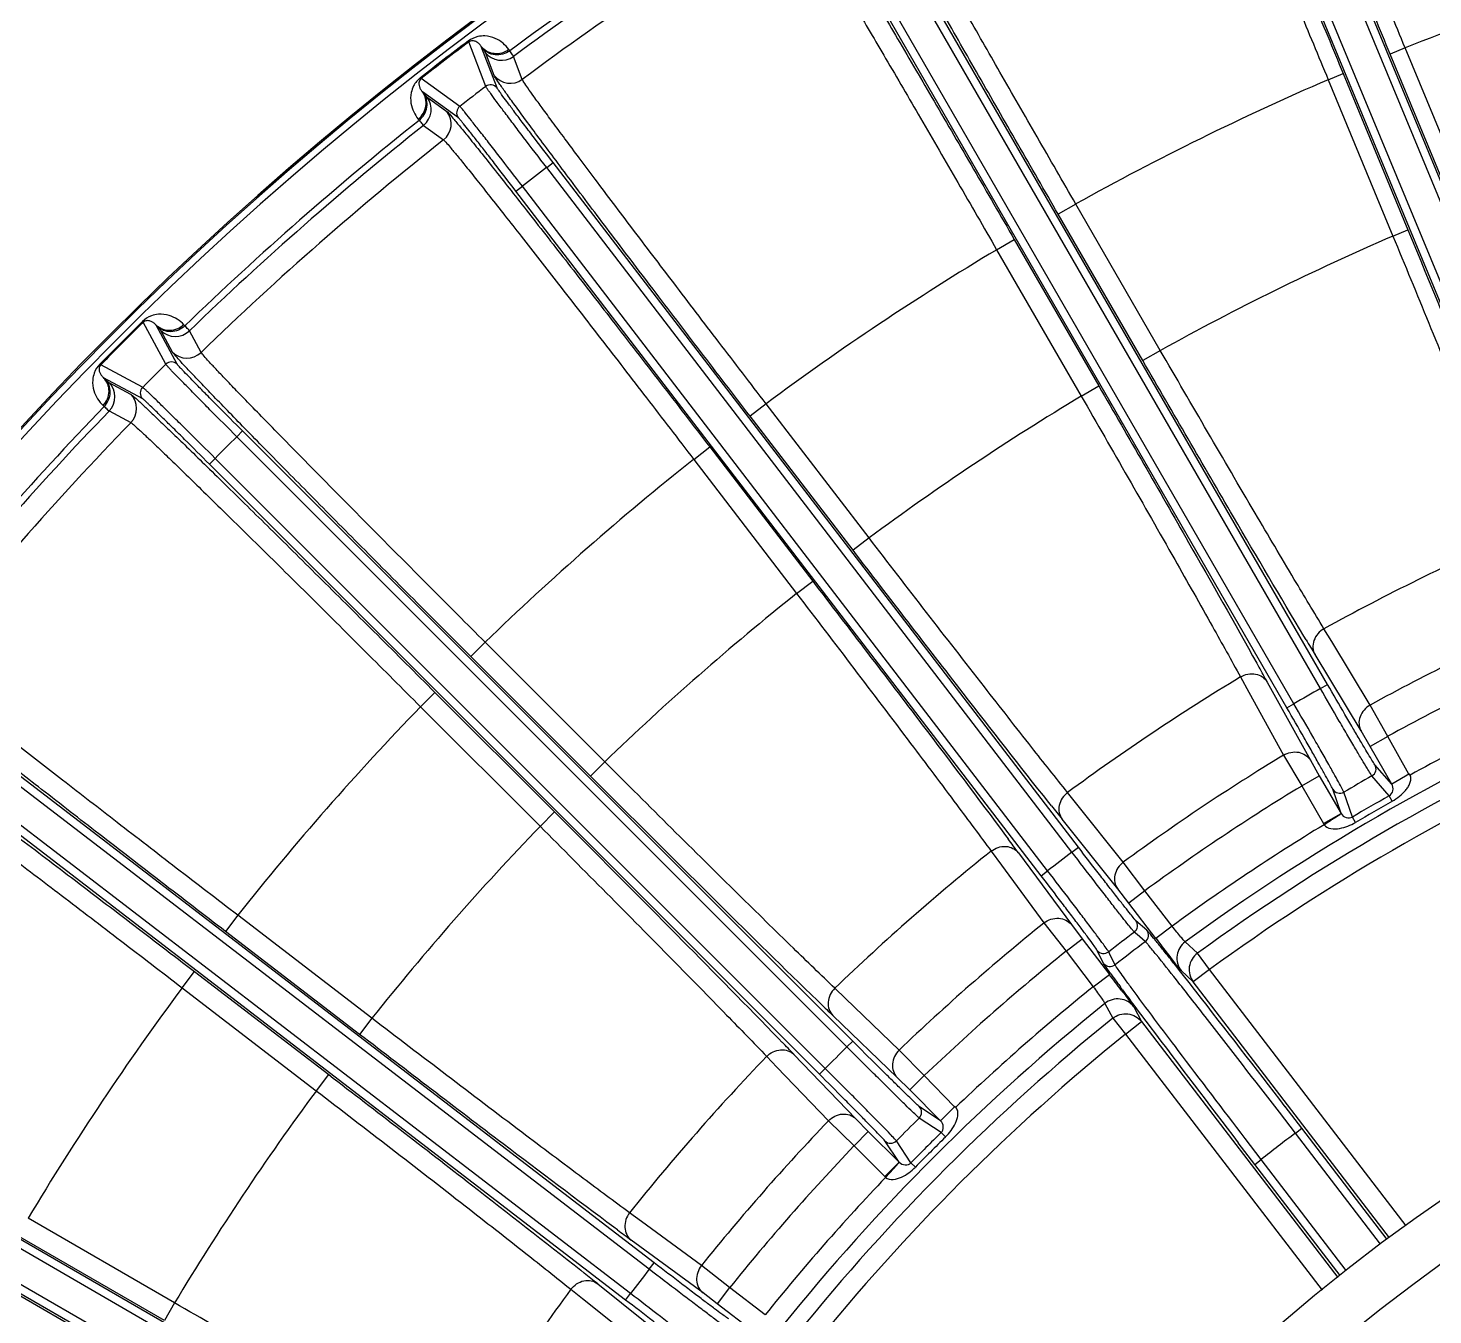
# Model space of a CAD drawing. Header units: millimetres. Extents: x -6 to 705, y -10 to 538.
# Drawn here: x 480.83 to 494.66, y 333.34 to 346.01 of the extents above; entities that cross this region are included whole.
import ezdxf

# ---------------------------------------------------------------- set-up
doc = ezdxf.new("R2010")
doc.units = ezdxf.units.MM

msp = doc.modelspace()

# ---------------------------------------------------------------- linework, layer by layer
at = {"color": 0, "linetype": 'Continuous', "lineweight": -3}
for p, q in [((496.044, 341.147), (492.941, 348.637)), ((496.05, 341.34), (493.015, 348.668)), ((495.841, 340.639), (492.589, 348.491)), ((495.915, 340.669), (492.663, 348.522)), ((493.626, 339.546), (489.376, 346.907)), ((493.557, 339.506), (489.307, 346.867)), ((493.226, 339.315), (488.976, 346.676)), ((493.295, 339.355), (489.046, 346.716)), ((485.161, 345.883), (485.168, 345.874)), ((485.334, 345.436), (485.168, 345.874)), ((485.446, 345.421), (485.291, 345.829)), ((485.3, 345.817), (485.291, 345.829)), ((485.571, 345.787), (485.562, 345.799)), ((494.391, 345.816), (494.243, 345.755)), ((495.028, 344.277), (494.391, 345.816)), ((485.416, 345.545), (485.331, 345.771)), ((485.694, 345.506), (485.608, 345.732)), ((494.88, 344.216), (494.243, 345.755)), ((484.692, 345.523), (484.699, 345.514)), ((485.079, 345.24), (484.699, 345.514)), ((493.632, 345.502), (493.78, 345.563)), ((493.78, 345.563), (494.418, 344.024)), ((484.711, 345.384), (484.72, 345.372)), ((485.065, 345.128), (484.711, 345.384)), ((493.633, 345.502), (494.27, 343.963)), ((484.756, 345.33), (484.952, 345.189)), ((484.67, 345.114), (484.679, 345.103)), ((484.722, 345.052), (484.918, 344.911)), ((485.935, 344.637), (485.998, 344.686)), ((491.172, 337.943), (485.998, 344.686)), ((491.109, 337.894), (485.935, 344.637)), ((485.632, 344.405), (485.695, 344.453)), ((490.869, 337.71), (485.695, 344.454)), ((490.806, 337.662), (485.632, 344.405)), ((491.147, 344.278), (490.973, 344.178)), ((491.979, 342.836), (491.147, 344.278)), ((491.806, 342.736), (490.973, 344.178)), ((494.27, 343.963), (494.418, 344.024)), ((490.367, 343.828), (490.541, 343.928)), ((490.541, 343.928), (491.373, 342.486)), ((490.367, 343.828), (491.2, 342.386)), ((481.953, 343.121), (481.961, 343.113)), ((482.182, 342.7), (481.961, 343.113)), ((482.295, 342.7), (482.089, 343.084)), ((482.099, 343.073), (482.089, 343.084)), ((482.25, 342.819), (482.135, 343.032)), ((482.371, 343.079), (482.361, 343.089)), ((482.53, 342.817), (482.416, 343.03)), ((491.98, 342.836), (491.806, 342.736)), ((481.535, 342.702), (481.542, 342.695)), ((481.955, 342.473), (481.542, 342.695)), ((481.571, 342.567), (481.582, 342.557)), ((481.956, 342.36), (481.571, 342.567)), ((481.623, 342.52), (481.836, 342.405)), ((491.2, 342.386), (491.373, 342.486)), ((481.566, 342.294), (481.577, 342.284)), ((481.625, 342.24), (481.838, 342.125)), ((488.096, 342.311), (487.938, 342.189)), ((489.11, 340.99), (488.096, 342.311)), ((488.952, 340.868), (487.938, 342.189)), ((482.882, 341.986), (482.939, 342.043)), ((488.892, 335.976), (482.882, 341.986)), ((488.949, 336.033), (482.939, 342.043)), ((487.383, 341.763), (487.541, 341.885)), ((487.541, 341.885), (488.555, 340.563)), ((482.612, 341.716), (482.669, 341.773)), ((488.622, 335.707), (482.612, 341.716)), ((488.679, 335.763), (482.669, 341.773)), ((487.383, 341.763), (488.396, 340.442)), ((489.111, 340.989), (488.952, 340.868)), ((488.397, 340.442), (488.555, 340.563)), ((493.415, 339.985), (493.394, 340.021)), ((493.667, 339.969), (493.591, 340.094)), ((485.329, 339.962), (485.188, 339.821)), ((486.507, 338.785), (485.329, 339.962)), ((493.957, 339.088), (493.503, 339.84)), ((494.045, 339.343), (493.667, 339.969)), ((486.366, 338.643), (485.188, 339.821)), ((492.93, 339.755), (492.951, 339.717)), ((492.769, 339.62), (492.852, 339.469)), ((493.033, 339.569), (493.457, 338.8)), ((484.693, 339.326), (484.834, 339.468)), ((484.834, 339.468), (486.012, 338.29)), ((492.852, 339.469), (493.192, 338.85)), ((493.557, 339.506), (493.626, 339.546)), ((484.693, 339.326), (485.87, 338.149)), ((493.226, 339.315), (493.295, 339.355)), ((494.219, 339.035), (494.045, 339.343)), ((486.993, 333.849), (480.251, 339.023)), ((494.046, 338.935), (493.957, 339.088)), ((494.219, 339.035), (494.046, 338.935)), ((494.427, 338.662), (494.219, 339.035)), ((486.945, 333.786), (480.202, 338.96)), ((494.26, 338.565), (494.046, 338.935)), ((486.507, 338.785), (486.366, 338.643)), ((493.192, 338.85), (493.372, 338.546)), ((493.457, 338.8), (493.545, 338.646)), ((494.26, 338.565), (494.093, 338.755)), ((486.712, 333.483), (479.97, 338.657)), ((486.761, 333.547), (480.018, 338.721)), ((493.372, 338.546), (493.545, 338.646)), ((493.545, 338.646), (493.759, 338.275)), ((494.234, 338.45), (494.063, 338.645)), ((494.433, 338.665), (494.26, 338.565)), ((491.157, 338.368), (491.066, 338.482)), ((493.372, 338.546), (493.586, 338.175)), ((493.759, 338.275), (493.678, 338.515)), ((493.871, 338.24), (493.787, 338.486)), ((490.906, 338.351), (490.88, 338.384)), ((491.614, 337.796), (491.157, 338.368)), ((494.264, 338.397), (494.234, 338.45)), ((485.871, 338.148), (486.012, 338.29)), ((491.56, 337.532), (491.012, 338.218)), ((493.586, 338.175), (493.759, 338.275)), ((493.902, 338.188), (493.871, 338.24)), ((490.455, 338.059), (490.481, 338.025)), ((490.313, 337.904), (490.415, 337.765)), ((491.109, 337.894), (491.172, 337.943)), ((490.415, 337.765), (490.833, 337.197)), ((490.582, 337.888), (491.103, 337.181)), ((491.827, 337.514), (491.614, 337.796)), ((490.806, 337.662), (490.869, 337.71)), ((491.668, 337.392), (491.56, 337.532)), ((491.827, 337.514), (491.668, 337.392)), ((492.095, 337.165), (491.827, 337.514)), ((491.936, 337.043), (491.668, 337.392)), ((482.892, 337.273), (482.77, 337.114)), ((484.213, 336.259), (482.892, 337.273)), ((491.846, 337.125), (491.739, 337.219)), ((484.092, 336.1), (482.77, 337.114)), ((490.833, 337.197), (491.051, 336.918)), ((491.103, 337.181), (491.209, 337.04)), ((491.75, 337.083), (491.723, 337.107)), ((491.831, 337.013), (491.75, 337.083)), ((491.866, 337.104), (491.846, 337.125)), ((492.095, 337.165), (491.936, 337.043)), ((491.051, 336.918), (491.209, 337.04)), ((491.209, 337.04), (491.477, 336.691)), ((492.345, 336.899), (492.224, 337.011)), ((491.051, 336.918), (491.319, 336.569)), ((491.421, 336.799), (491.358, 336.927)), ((491.436, 336.775), (491.421, 336.799)), ((491.486, 336.881), (491.471, 336.913)), ((491.534, 336.785), (491.486, 336.881)), ((492.463, 336.738), (492.345, 336.899)), ((482.344, 336.559), (482.466, 336.718)), ((482.466, 336.718), (483.788, 335.703)), ((491.319, 336.569), (491.477, 336.691)), ((491.491, 336.697), (491.436, 336.775)), ((492.304, 336.616), (492.183, 336.728)), ((492.463, 336.738), (492.304, 336.616)), ((494.4, 334.213), (492.463, 336.738)), ((482.344, 336.559), (483.665, 335.545)), ((488.878, 336.452), (488.773, 336.554)), ((491.608, 336.537), (491.585, 336.568)), ((494.237, 334.097), (492.304, 336.616)), ((488.631, 336.403), (488.601, 336.432)), ((489.406, 335.945), (488.878, 336.452)), ((491.433, 336.405), (491.51, 336.259)), ((484.214, 336.259), (484.092, 336.1)), ((489.387, 335.676), (488.754, 336.285)), ((491.51, 336.259), (491.636, 336.103)), ((491.717, 336.371), (491.795, 336.225)), ((491.636, 336.103), (491.795, 336.225)), ((491.636, 336.103), (493.573, 333.579)), ((491.795, 336.225), (493.728, 333.706)), ((488.222, 336.055), (488.252, 336.024)), ((488.892, 335.976), (488.949, 336.033)), ((488.102, 335.882), (488.203, 335.777)), ((488.37, 335.902), (488.979, 335.268)), ((489.654, 335.693), (489.406, 335.945)), ((483.666, 335.545), (483.788, 335.703)), ((488.203, 335.777), (488.71, 335.249)), ((488.622, 335.707), (488.679, 335.763)), ((489.654, 335.693), (489.513, 335.552)), ((489.952, 335.386), (489.654, 335.693)), ((485.3, 331.36), (477.939, 335.61)), ((485.34, 331.429), (477.979, 335.679)), ((489.513, 335.552), (489.387, 335.676)), ((489.815, 335.249), (489.513, 335.552)), ((485.109, 331.029), (477.749, 335.279)), ((485.149, 331.099), (477.788, 335.348)), ((489.82, 335.132), (489.604, 335.276)), ((489.815, 335.249), (489.605, 335.39)), ((489.957, 335.391), (489.815, 335.249)), ((493.31, 335.126), (493.152, 335.332)), ((493.374, 335.175), (493.21, 335.388)), ((488.71, 335.249), (488.962, 335.001)), ((488.962, 335.001), (489.103, 335.143)), ((488.979, 335.268), (489.103, 335.143)), ((489.103, 335.143), (489.406, 334.84)), ((493.31, 335.126), (493.374, 335.175)), ((494.214, 334.08), (493.374, 335.175)), ((488.962, 335.001), (489.264, 334.699)), ((489.406, 334.84), (489.265, 335.05)), ((489.523, 334.835), (489.379, 335.051)), ((489.862, 335.089), (489.82, 335.132)), ((492.909, 334.819), (492.747, 335.031)), ((492.973, 334.867), (492.816, 335.073)), ((494.149, 334.033), (493.31, 335.126)), ((492.909, 334.819), (492.973, 334.868)), ((493.811, 333.775), (492.973, 334.867)), ((489.264, 334.699), (489.406, 334.84)), ((489.566, 334.793), (489.523, 334.835)), ((493.75, 333.724), (492.909, 334.819)), ((486.869, 334.256), (486.751, 334.343)), ((482.269, 333.455), (480.827, 334.288)), ((486.631, 334.175), (486.597, 334.2)), ((487.459, 333.822), (486.869, 334.256)), ((482.169, 333.282), (480.727, 334.115)), ((487.475, 333.553), (486.767, 334.074)), ((486.271, 333.776), (486.304, 333.749)), ((486.945, 333.786), (486.993, 333.849)), ((487.737, 333.605), (487.459, 333.822)), ((480.477, 333.682), (481.92, 332.849)), ((486.437, 333.644), (487.123, 333.095)), ((486.173, 333.589), (486.288, 333.498)), ((486.288, 333.498), (486.859, 333.041)), ((486.712, 333.483), (486.761, 333.547)), ((487.615, 333.446), (487.475, 333.553)), ((487.737, 333.605), (487.615, 333.446)), ((488.086, 333.337), (487.737, 333.605)), ((482.269, 333.455), (482.169, 333.282)), ((487.965, 333.178), (487.615, 333.446))]:
    msp.add_line(p, q, dxfattribs=at)
for radius in [17.5, 16.986]:
    msp.add_circle((504.629, 320.026), radius, dxfattribs=at)
for centre, radius, start, end in [((504.629, 320.026), 32.5, 118.6989, 164.0661), ((504.629, 320.026), 32.486, 118.7616, 164.0956), ((504.629, 320.026), 32.419, 118.8018, 164.0554), ((504.629, 320.026), 32.044, 121.0048, 126.4952), ((504.629, 320.026), 31.978, 121.0011, 126.4989), ((504.629, 320.026), 31.745, 120.8831, 126.6169), ((504.629, 320.026), 27.748, 105.8473, 111.6527), ((504.629, 320.026), 32.366, 126.9762, 128.0238), ((504.629, 320.026), 32.355, 126.9762, 128.0238), ((485.489, 345.893), 0.2, 217.5255, 306.5084), ((485.575, 345.667), 0.2, 217.5232, 306.626), ((504.629, 320.026), 31.905, 127.2117, 127.7883), ((485.382, 345.372), 0.08, 37.5233, 127.2203), ((504.629, 320.026), 27.748, 113.3473, 119.0709), ((484.597, 345.209), 0.2, 308.4919, 37.4769), ((485.128, 345.177), 0.08, 127.7797, 217.4767), ((504.629, 320.026), 32.044, 128.5048, 133.9952), ((484.794, 345.067), 0.2, 308.3743, 37.4867), ((504.629, 320.026), 31.978, 128.5011, 133.9989), ((504.629, 320.026), 31.745, 128.3831, 134.1169), ((504.629, 320.026), 30.906, 127.2204, 127.7796), ((504.629, 320.026), 26.082, 113.4014, 119.0116), ((504.629, 320.026), 27.748, 120.9291, 126.5709), ((504.629, 320.026), 32.366, 134.4762, 135.5238), ((504.629, 320.026), 32.355, 134.4762, 135.5238), ((482.277, 343.174), 0.2, 225.0255, 314.0084), ((482.391, 342.96), 0.2, 225.0232, 314.126), ((504.629, 320.026), 31.905, 134.7117, 135.2883), ((482.239, 342.643), 0.08, 45.0233, 134.7203), ((481.482, 342.379), 0.2, 315.9919, 44.9769), ((482.012, 342.417), 0.08, 135.2797, 224.9767), ((481.695, 342.264), 0.2, 315.8743, 44.9867), ((504.629, 320.026), 26.082, 120.9884, 126.5116), ((504.629, 320.026), 32.044, 136.0048, 141.4952), ((504.629, 320.026), 31.978, 136.0011, 141.4989), ((504.629, 320.026), 31.745, 135.8831, 141.6169), ((504.629, 320.026), 30.906, 134.7204, 135.2796), ((504.629, 320.026), 27.748, 128.4291, 134.0709), ((504.629, 320.026), 22.904, 113.5856, 118.8124), ((504.629, 320.026), 26.082, 128.4884, 134.0116), ((504.629, 320.026), 22.026, 113.6743, 118.7194), ((533.055, 363.72), 46.202, 210.9105, 211.1215), ((504.629, 320.026), 21.673, 113.6893, 118.706), ((449.415, 315.504), 49.817, 28.8862, 29.0817), ((504.629, 320.026), 22.904, 121.1876, 126.3124), ((504.629, 320.026), 22.407, 119.6143, 120.3857), ((504.629, 320.026), 21.233, 113.714, 118.6799), ((504.629, 320.026), 27.748, 135.9291, 141.5709), ((504.629, 320.026), 21.033, 113.8025, 126.143), ((504.629, 320.026), 20.871, 113.9445, 126.0556), ((504.629, 320.026), 20.671, 114.1199, 126.0556), ((504.629, 320.026), 22.026, 121.2806, 126.2194), ((494.024, 338.715), 0.08, 299.5559, 29.9042), ((504.629, 320.026), 21.408, 119.5735, 120.4265), ((504.629, 320.026), 21.673, 121.294, 126.206), ((493.747, 338.555), 0.08, 210.0738, 300.4435), ((527.109, 367.056), 46.202, 218.4105, 218.6215), ((504.629, 320.026), 21.154, 119.4313, 120.5687), ((504.629, 320.026), 21.093, 119.4313, 120.5687), ((504.629, 320.026), 26.082, 135.9884, 141.5116), ((504.629, 320.026), 21.233, 121.3201, 126.1792), ((493.829, 338.316), 0.281, 209.9997, 212.5182), ((504.629, 320.026), 22.904, 128.6876, 133.8124), ((450.477, 308.335), 49.817, 36.3862, 36.5817), ((504.629, 320.026), 22.407, 127.1143, 127.8857), ((491.675, 337.171), 0.08, 307.0559, 37.4042), ((504.629, 320.026), 22.026, 128.7806, 133.7194), ((504.629, 320.026), 21.408, 127.0735, 127.9265), ((491.783, 337.077), 0.08, 306.9792, 37.4417), ((504.629, 320.026), 21.268, 126.9956, 128.0044), ((515.841, 355.366), 30.119, 217.4712, 217.9193), ((477.741, 325.492), 18.286, 38.6265, 38.9798), ((492.342, 336.85), 0.2, 126.1216, 217.4192), ((504.629, 320.026), 21.673, 128.794, 133.706), ((491.421, 336.976), 0.08, 217.5738, 307.9435), ((491.484, 336.848), 0.08, 217.5583, 308.0208), ((465.721, 315.893), 33.669, 38.3826, 38.6184), ((439.065, 294.82), 67.649, 38.06049, 38.35525), ((463.636, 315.325), 35.094, 37.1861, 37.5032), ((499.489, 342.447), 9.851, 215.7147, 215.9905), ((506.312, 347.415), 18.29, 216.0203, 216.3734), ((504.629, 320.026), 27.748, 143.4291, 149.0709), ((504.629, 320.026), 21.233, 128.8208, 133.6799), ((520.521, 357.896), 35.947, 216.4542, 216.6147), ((347.674, 223.499), 183.575, 37.55316, 38.00232), ((504.629, 320.026), 21.033, 128.857, 141.143), ((520.778, 369.588), 46.202, 225.9105, 226.1215), ((491.559, 336.249), 0.2, 37.5809, 128.8784), ((545.928, 376.819), 67.627, 216.64464, 216.93939), ((504.629, 320.026), 20.871, 128.9444, 141.0556), ((504.629, 320.026), 20.671, 128.9444, 141.0556), ((638.466, 446.631), 183.544, 216.99757, 217.44691), ((452.467, 301.367), 49.817, 43.8862, 44.0817), ((504.629, 320.026), 22.407, 134.6143, 135.3857), ((504.629, 320.026), 22.904, 136.1876, 141.3124), ((504.629, 320.026), 26.082, 143.4884, 149.0116), ((504.629, 320.026), 21.408, 134.5735, 135.4265), ((489.548, 335.333), 0.08, 314.5559, 44.9042), ((504.629, 320.026), 22.026, 136.2806, 141.2194), ((504.629, 320.026), 21.673, 136.294, 141.206), ((489.322, 335.107), 0.08, 225.0738, 315.4435), ((504.629, 320.026), 21.154, 134.4313, 135.5687), ((504.629, 320.026), 21.093, 134.4313, 135.5687), ((504.629, 320.026), 18.872, 126.8547, 128.1453), ((504.629, 320.026), 21.233, 136.3201, 141.1792), ((489.463, 334.897), 0.281, 224.9997, 227.5182), ((514.171, 371.272), 46.202, 233.4105, 233.6215), ((504.629, 320.026), 22.407, 142.1143, 142.8857), ((455.348, 294.718), 49.817, 51.3862, 51.5817), ((504.629, 320.026), 22.904, 143.6876, 148.8124)]:
    msp.add_arc(centre, radius, start, end, dxfattribs=at)
for points, knots in [([(494.243, 345.755), (494.142, 345.999), (493.943, 346.479), (493.656, 347.178), (493.392, 347.825), (493.192, 348.321), (493.05, 348.674), (492.96, 348.901), (492.882, 349.098), (492.817, 349.265), (492.765, 349.4), (492.727, 349.501), (492.704, 349.564), (492.694, 349.597), (492.691, 349.608), (492.691, 349.612)], [0, 0, 0, 0, 0.190888, 0.374807, 0.544917, 0.695023, 0.760809, 0.81958, 0.870814, 0.914028, 0.948828, 0.974896, 0.991985, 0.997129, 1, 1, 1, 1]), ([(492.151, 349.388), (492.153, 349.385), (492.159, 349.375), (492.175, 349.345), (492.203, 349.284), (492.248, 349.186), (492.307, 349.054), (492.379, 348.89), (492.463, 348.695), (492.56, 348.471), (492.709, 348.121), (492.918, 347.628), (493.189, 346.984), (493.48, 346.287), (493.679, 345.808), (493.78, 345.563)], [0, 0, 0, 0, 0.002871, 0.008015, 0.025104, 0.051171, 0.085971, 0.129185, 0.180418, 0.239189, 0.304975, 0.455081, 0.625191, 0.809111, 1, 1, 1, 1]), ([(494.391, 345.816), (494.293, 346.051), (494.102, 346.513), (493.826, 347.184), (493.572, 347.806), (493.379, 348.283), (493.243, 348.623), (493.156, 348.841), (493.081, 349.03), (493.018, 349.191), (492.968, 349.32), (492.932, 349.418), (492.911, 349.478), (492.901, 349.51), (492.898, 349.521), (492.898, 349.524)], [0, 0, 0, 0, 0.190901, 0.374831, 0.544947, 0.695055, 0.760841, 0.819612, 0.870843, 0.914052, 0.948845, 0.974906, 0.991992, 0.997133, 1, 1, 1, 1]), ([(492.066, 349.18), (492.068, 349.177), (492.074, 349.168), (492.089, 349.138), (492.117, 349.08), (492.16, 348.986), (492.217, 348.859), (492.286, 348.701), (492.367, 348.514), (492.46, 348.298), (492.603, 347.962), (492.804, 347.488), (493.064, 346.869), (493.344, 346.198), (493.535, 345.737), (493.633, 345.502)], [0, 0, 0, 0, 0.002867, 0.008008, 0.025094, 0.051155, 0.085949, 0.129159, 0.180391, 0.239163, 0.30495, 0.455059, 0.625174, 0.809103, 1, 1, 1, 1]), ([(490.973, 344.178), (490.84, 344.41), (490.578, 344.864), (490.199, 345.526), (489.849, 346.138), (489.583, 346.608), (489.395, 346.943), (489.274, 347.158), (489.17, 347.345), (489.083, 347.504), (489.013, 347.632), (488.962, 347.728), (488.931, 347.788), (488.917, 347.82), (488.912, 347.831), (488.912, 347.835)], [0, 0, 0, 0, 0.190889, 0.374809, 0.544919, 0.695025, 0.760811, 0.819583, 0.870816, 0.91403, 0.94883, 0.974897, 0.991986, 0.99713, 1, 1, 1, 1]), ([(491.147, 344.278), (491.019, 344.499), (490.77, 344.931), (490.408, 345.561), (490.075, 346.145), (489.821, 346.592), (489.642, 346.911), (489.527, 347.116), (489.428, 347.294), (489.345, 347.445), (489.279, 347.567), (489.23, 347.659), (489.201, 347.716), (489.187, 347.746), (489.183, 347.756), (489.182, 347.76)], [0, 0, 0, 0, 0.190901, 0.374832, 0.544948, 0.695056, 0.760842, 0.819613, 0.870845, 0.914053, 0.948846, 0.974907, 0.991992, 0.997133, 1, 1, 1, 1]), ([(488.405, 347.542), (488.408, 347.539), (488.415, 347.53), (488.435, 347.502), (488.472, 347.445), (488.53, 347.353), (488.606, 347.228), (488.699, 347.074), (488.81, 346.89), (488.935, 346.678), (489.131, 346.348), (489.405, 345.882), (489.761, 345.273), (490.144, 344.614), (490.407, 344.16), (490.541, 343.928)], [0, 0, 0, 0, 0.00287, 0.008014, 0.025102, 0.051169, 0.085969, 0.129183, 0.180416, 0.239188, 0.304974, 0.45508, 0.62519, 0.80911, 1, 1, 1, 1]), ([(488.334, 347.271), (488.337, 347.268), (488.344, 347.259), (488.363, 347.232), (488.398, 347.178), (488.453, 347.09), (488.526, 346.972), (488.615, 346.825), (488.72, 346.65), (488.84, 346.448), (489.026, 346.133), (489.287, 345.69), (489.626, 345.109), (489.99, 344.481), (490.24, 344.049), (490.367, 343.828)], [0, 0, 0, 0, 0.002867, 0.008008, 0.025093, 0.051153, 0.085946, 0.129155, 0.180386, 0.239157, 0.304943, 0.455051, 0.625167, 0.809098, 1, 1, 1, 1]), ([(485.562, 345.799), (485.546, 345.822), (485.506, 345.865), (485.426, 345.915), (485.339, 345.937), (485.245, 345.929), (485.189, 345.904), (485.161, 345.883)], [0, 0, 0, 0, 0.185744, 0.382422, 0.613855, 0.767811, 1, 1, 1, 1]), ([(485.291, 345.829), (485.286, 345.837), (485.274, 345.852), (485.252, 345.871), (485.228, 345.883), (485.199, 345.888), (485.178, 345.882), (485.168, 345.874)], [0, 0, 0, 0, 0.190811, 0.38645, 0.601969, 0.735005, 1, 1, 1, 1]), ([(485.562, 345.799), (485.541, 345.783), (485.494, 345.761), (485.417, 345.754), (485.344, 345.777), (485.306, 345.81), (485.291, 345.829)], [0, 0, 0, 0, 0.256165, 0.509245, 0.7569, 1, 1, 1, 1]), ([(485.571, 345.787), (485.55, 345.771), (485.503, 345.749), (485.426, 345.742), (485.353, 345.765), (485.315, 345.798), (485.3, 345.817)], [0, 0, 0, 0, 0.256165, 0.509245, 0.7569, 1, 1, 1, 1]), ([(485.331, 345.771), (485.329, 345.777), (485.317, 345.791), (485.307, 345.806), (485.3, 345.817)], [0, 0, 0, 0, 0.299659, 1, 1, 1, 1]), ([(485.608, 345.732), (485.606, 345.738), (485.592, 345.756), (485.58, 345.774), (485.571, 345.787)], [0, 0, 0, 0, 0.299525, 1, 1, 1, 1]), ([(484.692, 345.523), (484.664, 345.501), (484.625, 345.454), (484.594, 345.365), (484.592, 345.275), (484.621, 345.185), (484.652, 345.136), (484.67, 345.114)], [0, 0, 0, 0, 0.232243, 0.386195, 0.617609, 0.81427, 1, 1, 1, 1]), ([(484.699, 345.514), (484.689, 345.506), (484.678, 345.488), (484.675, 345.458), (484.68, 345.432), (484.693, 345.405), (484.704, 345.39), (484.711, 345.384)], [0, 0, 0, 0, 0.264924, 0.397997, 0.61353, 0.80918, 1, 1, 1, 1]), ([(487.938, 342.189), (487.775, 342.401), (487.456, 342.818), (486.994, 343.424), (486.567, 343.986), (486.242, 344.417), (486.012, 344.725), (485.864, 344.922), (485.737, 345.094), (485.63, 345.24), (485.544, 345.357), (485.481, 345.446), (485.442, 345.502), (485.423, 345.532), (485.418, 345.541), (485.416, 345.545)], [0, 0, 0, 0, 0.190889, 0.374809, 0.544919, 0.695025, 0.760811, 0.819583, 0.870816, 0.91403, 0.94883, 0.974897, 0.991986, 0.99713, 1, 1, 1, 1]), ([(484.67, 345.114), (484.69, 345.13), (484.724, 345.169), (484.75, 345.242), (484.747, 345.318), (484.725, 345.364), (484.711, 345.384)], [0, 0, 0, 0, 0.256165, 0.509245, 0.7569, 1, 1, 1, 1]), ([(485.935, 344.637), (485.859, 344.736), (485.748, 344.88), (485.608, 345.065), (485.519, 345.183), (485.445, 345.281), (485.395, 345.349), (485.365, 345.391), (485.349, 345.412), (485.34, 345.426), (485.335, 345.433), (485.334, 345.436)], [0, 0, 0, 0, 0.374844, 0.544935, 0.694992, 0.819577, 0.914015, 0.948828, 0.974886, 0.991995, 1, 1, 1, 1]), ([(485.998, 344.686), (485.928, 344.777), (485.827, 344.91), (485.698, 345.079), (485.616, 345.188), (485.548, 345.279), (485.502, 345.341), (485.474, 345.38), (485.46, 345.399), (485.451, 345.412), (485.447, 345.418), (485.446, 345.421)], [0, 0, 0, 0, 0.374823, 0.544904, 0.694955, 0.819543, 0.913992, 0.948813, 0.974878, 0.991992, 1, 1, 1, 1]), ([(488.096, 342.311), (487.941, 342.513), (487.637, 342.909), (487.197, 343.486), (486.79, 344.021), (486.48, 344.432), (486.261, 344.725), (486.12, 344.913), (485.999, 345.077), (485.897, 345.215), (485.815, 345.328), (485.755, 345.412), (485.718, 345.465), (485.701, 345.494), (485.695, 345.503), (485.694, 345.506)], [0, 0, 0, 0, 0.190901, 0.374832, 0.544948, 0.695056, 0.760842, 0.819613, 0.870845, 0.914053, 0.948846, 0.974907, 0.991992, 0.997133, 1, 1, 1, 1]), ([(484.679, 345.103), (484.699, 345.118), (484.733, 345.158), (484.76, 345.231), (484.756, 345.307), (484.735, 345.353), (484.72, 345.372)], [0, 0, 0, 0, 0.256165, 0.509245, 0.7569, 1, 1, 1, 1]), ([(484.72, 345.372), (484.728, 345.362), (484.74, 345.349), (484.751, 345.334), (484.756, 345.33)], [0, 0, 0, 0, 0.700341, 1, 1, 1, 1]), ([(485.695, 344.454), (485.619, 344.553), (485.508, 344.696), (485.366, 344.879), (485.275, 344.996), (485.199, 345.093), (485.147, 345.159), (485.114, 345.199), (485.098, 345.219), (485.087, 345.232), (485.081, 345.239), (485.079, 345.24)], [0, 0, 0, 0, 0.374865, 0.544956, 0.695008, 0.819588, 0.914021, 0.948831, 0.974883, 0.99199, 1, 1, 1, 1]), ([(484.679, 345.103), (484.689, 345.091), (484.703, 345.074), (484.717, 345.056), (484.722, 345.052)], [0, 0, 0, 0, 0.700475, 1, 1, 1, 1]), ([(484.952, 345.189), (484.956, 345.187), (484.964, 345.179), (484.987, 345.153), (485.031, 345.101), (485.101, 345.017), (485.192, 344.904), (485.305, 344.763), (485.438, 344.595), (485.591, 344.402), (485.828, 344.099), (486.16, 343.674), (486.593, 343.116), (487.059, 342.513), (487.379, 342.097), (487.541, 341.885)], [0, 0, 0, 0, 0.00287, 0.008014, 0.025102, 0.051169, 0.085969, 0.129183, 0.180416, 0.239188, 0.304974, 0.45508, 0.62519, 0.80911, 1, 1, 1, 1]), ([(485.632, 344.405), (485.562, 344.496), (485.46, 344.628), (485.329, 344.796), (485.246, 344.904), (485.176, 344.993), (485.127, 345.054), (485.097, 345.091), (485.082, 345.109), (485.072, 345.121), (485.067, 345.127), (485.065, 345.128)], [0, 0, 0, 0, 0.374836, 0.544918, 0.694962, 0.819547, 0.913998, 0.948816, 0.974873, 0.991982, 1, 1, 1, 1]), ([(484.918, 344.911), (484.921, 344.908), (484.928, 344.901), (484.951, 344.877), (484.993, 344.827), (485.059, 344.747), (485.147, 344.64), (485.254, 344.505), (485.381, 344.345), (485.526, 344.161), (485.752, 343.873), (486.069, 343.467), (486.48, 342.936), (486.924, 342.361), (487.228, 341.965), (487.383, 341.763)], [0, 0, 0, 0, 0.002867, 0.008008, 0.025093, 0.051154, 0.085948, 0.129158, 0.18039, 0.239162, 0.304949, 0.455058, 0.625174, 0.809103, 1, 1, 1, 1]), ([(494.418, 344.024), (494.642, 343.482), (495.037, 342.524), (495.426, 341.563), (495.592, 341.144)], [0, 0, 0, 0, 0.56566, 1, 1, 1, 1]), ([(494.27, 343.963), (494.506, 343.392), (494.837, 342.586), (495.233, 341.603), (495.396, 341.193), (495.465, 341.016)], [0, 0, 0, 0, 0.583269, 0.821495, 1, 1, 1, 1]), ([(482.361, 343.089), (482.342, 343.11), (482.297, 343.147), (482.212, 343.187), (482.122, 343.197), (482.029, 343.178), (481.978, 343.145), (481.953, 343.121)], [0, 0, 0, 0, 0.185744, 0.382422, 0.613855, 0.767811, 1, 1, 1, 1]), ([(482.089, 343.084), (482.083, 343.091), (482.069, 343.104), (482.045, 343.121), (482.019, 343.129), (481.989, 343.13), (481.97, 343.122), (481.961, 343.113)], [0, 0, 0, 0, 0.190811, 0.38645, 0.601969, 0.735005, 1, 1, 1, 1]), ([(482.361, 343.089), (482.343, 343.072), (482.299, 343.043), (482.223, 343.026), (482.148, 343.039), (482.106, 343.067), (482.089, 343.084)], [0, 0, 0, 0, 0.256165, 0.509245, 0.7569, 1, 1, 1, 1]), ([(482.371, 343.079), (482.353, 343.061), (482.309, 343.032), (482.234, 343.015), (482.158, 343.029), (482.116, 343.056), (482.099, 343.073)], [0, 0, 0, 0, 0.256165, 0.509245, 0.7569, 1, 1, 1, 1]), ([(482.135, 343.032), (482.133, 343.037), (482.119, 343.05), (482.107, 343.064), (482.099, 343.073)], [0, 0, 0, 0, 0.299659, 1, 1, 1, 1]), ([(482.416, 343.03), (482.412, 343.035), (482.396, 343.051), (482.382, 343.067), (482.371, 343.079)], [0, 0, 0, 0, 0.299525, 1, 1, 1, 1]), ([(485.188, 339.821), (484.999, 340.01), (484.628, 340.381), (484.091, 340.922), (483.595, 341.423), (483.216, 341.808), (482.947, 342.083), (482.775, 342.259), (482.626, 342.414), (482.501, 342.544), (482.401, 342.65), (482.326, 342.729), (482.281, 342.78), (482.259, 342.807), (482.252, 342.815), (482.25, 342.819)], [0, 0, 0, 0, 0.190889, 0.374809, 0.544919, 0.695025, 0.760811, 0.819583, 0.870816, 0.91403, 0.94883, 0.974897, 0.991986, 0.99713, 1, 1, 1, 1]), ([(485.329, 339.962), (485.149, 340.142), (484.796, 340.495), (484.284, 341.01), (483.811, 341.488), (483.45, 341.854), (483.194, 342.116), (483.031, 342.284), (482.888, 342.43), (482.769, 342.555), (482.674, 342.655), (482.603, 342.731), (482.56, 342.779), (482.539, 342.805), (482.532, 342.814), (482.53, 342.817)], [0, 0, 0, 0, 0.190896, 0.374825, 0.544941, 0.695051, 0.760837, 0.81961, 0.870842, 0.914052, 0.948845, 0.974907, 0.991992, 0.997133, 1, 1, 1, 1]), ([(493.591, 340.094), (493.493, 340.256), (493.266, 340.635), (492.727, 341.548), (492.289, 342.301), (491.979, 342.836)], [0, 0, 0, 0, 0.178509, 0.416735, 1, 1, 1, 1]), ([(481.535, 342.702), (481.51, 342.677), (481.478, 342.626), (481.458, 342.533), (481.468, 342.444), (481.508, 342.358), (481.545, 342.313), (481.566, 342.294)], [0, 0, 0, 0, 0.232243, 0.386195, 0.617609, 0.81427, 1, 1, 1, 1]), ([(481.542, 342.695), (481.533, 342.685), (481.525, 342.666), (481.526, 342.636), (481.535, 342.611), (481.551, 342.586), (481.564, 342.573), (481.571, 342.567)], [0, 0, 0, 0, 0.264924, 0.397997, 0.61353, 0.80918, 1, 1, 1, 1]), ([(482.882, 341.986), (482.794, 342.075), (482.666, 342.203), (482.503, 342.368), (482.399, 342.474), (482.313, 342.561), (482.254, 342.622), (482.219, 342.66), (482.201, 342.679), (482.189, 342.691), (482.184, 342.698), (482.182, 342.7)], [0, 0, 0, 0, 0.374844, 0.544935, 0.694992, 0.819577, 0.914015, 0.948828, 0.974886, 0.991995, 1, 1, 1, 1]), ([(482.939, 342.043), (482.858, 342.124), (482.74, 342.242), (482.59, 342.394), (482.494, 342.491), (482.415, 342.572), (482.361, 342.628), (482.328, 342.663), (482.312, 342.68), (482.302, 342.692), (482.296, 342.697), (482.295, 342.7)], [0, 0, 0, 0, 0.374823, 0.544904, 0.694955, 0.819543, 0.913992, 0.948813, 0.974878, 0.991992, 1, 1, 1, 1]), ([(493.394, 340.021), (493.16, 340.412), (492.629, 341.316), (492.103, 342.222), (491.806, 342.736)], [0, 0, 0, 0, 0.434276, 1, 1, 1, 1]), ([(481.566, 342.294), (481.584, 342.313), (481.612, 342.356), (481.629, 342.432), (481.616, 342.507), (481.588, 342.549), (481.571, 342.567)], [0, 0, 0, 0, 0.256165, 0.509245, 0.7569, 1, 1, 1, 1]), ([(481.577, 342.284), (481.594, 342.302), (481.623, 342.346), (481.64, 342.422), (481.627, 342.497), (481.599, 342.539), (481.582, 342.557)], [0, 0, 0, 0, 0.256165, 0.509245, 0.7569, 1, 1, 1, 1]), ([(481.582, 342.557), (481.591, 342.548), (481.605, 342.536), (481.618, 342.523), (481.623, 342.52)], [0, 0, 0, 0, 0.700341, 1, 1, 1, 1]), ([(482.669, 341.773), (482.58, 341.862), (482.452, 341.99), (482.287, 342.152), (482.182, 342.256), (482.094, 342.342), (482.033, 342.401), (481.996, 342.437), (481.977, 342.455), (481.964, 342.466), (481.958, 342.472), (481.955, 342.473)], [0, 0, 0, 0, 0.374865, 0.544956, 0.695008, 0.819588, 0.914021, 0.948831, 0.974883, 0.99199, 1, 1, 1, 1]), ([(491.373, 342.486), (491.67, 341.973), (492.191, 341.064), (492.708, 340.153), (492.93, 339.755)], [0, 0, 0, 0, 0.565643, 1, 1, 1, 1]), ([(481.836, 342.405), (481.84, 342.404), (481.849, 342.397), (481.876, 342.374), (481.926, 342.329), (482.006, 342.255), (482.111, 342.154), (482.242, 342.029), (482.396, 341.88), (482.572, 341.708), (482.847, 341.439), (483.232, 341.061), (483.733, 340.564), (484.274, 340.027), (484.645, 339.656), (484.834, 339.468)], [0, 0, 0, 0, 0.00287, 0.008014, 0.025102, 0.051169, 0.085969, 0.129183, 0.180416, 0.239188, 0.304974, 0.45508, 0.62519, 0.80911, 1, 1, 1, 1]), ([(482.612, 341.716), (482.531, 341.798), (482.413, 341.916), (482.261, 342.065), (482.164, 342.161), (482.083, 342.24), (482.027, 342.294), (481.993, 342.327), (481.975, 342.343), (481.964, 342.354), (481.958, 342.359), (481.956, 342.36)], [0, 0, 0, 0, 0.374836, 0.544918, 0.694962, 0.819547, 0.913998, 0.948816, 0.974873, 0.991982, 1, 1, 1, 1]), ([(491.2, 342.386), (491.509, 341.85), (491.941, 341.095), (492.463, 340.171), (492.678, 339.785), (492.769, 339.62)], [0, 0, 0, 0, 0.583261, 0.821488, 1, 1, 1, 1]), ([(481.577, 342.284), (481.588, 342.273), (481.604, 342.259), (481.62, 342.243), (481.625, 342.24)], [0, 0, 0, 0, 0.700475, 1, 1, 1, 1]), ([(481.838, 342.125), (481.842, 342.123), (481.85, 342.117), (481.876, 342.095), (481.924, 342.052), (482, 341.982), (482.1, 341.886), (482.225, 341.767), (482.371, 341.625), (482.539, 341.461), (482.801, 341.205), (483.168, 340.844), (483.645, 340.372), (484.16, 339.859), (484.513, 339.506), (484.693, 339.326)], [0, 0, 0, 0, 0.002867, 0.008008, 0.025093, 0.051153, 0.085946, 0.129155, 0.180386, 0.239157, 0.304943, 0.455051, 0.625167, 0.809098, 1, 1, 1, 1]), ([(491.066, 338.482), (490.947, 338.629), (490.673, 338.976), (490.02, 339.811), (489.487, 340.5), (489.11, 340.99)], [0, 0, 0, 0, 0.178509, 0.416735, 1, 1, 1, 1]), ([(490.88, 338.384), (490.597, 338.741), (489.953, 339.567), (489.313, 340.397), (488.952, 340.868)], [0, 0, 0, 0, 0.434276, 1, 1, 1, 1]), ([(488.555, 340.563), (488.916, 340.093), (489.552, 339.26), (490.183, 338.424), (490.455, 338.059)], [0, 0, 0, 0, 0.565643, 1, 1, 1, 1]), ([(488.396, 340.442), (488.772, 339.951), (489.3, 339.258), (489.937, 338.411), (490.201, 338.056), (490.313, 337.904)], [0, 0, 0, 0, 0.583261, 0.821488, 1, 1, 1, 1]), ([(493.591, 340.094), (493.547, 340.07), (493.491, 340.007), (493.477, 339.907), (493.491, 339.86), (493.503, 339.84)], [0, 0, 0, 0, 0.516283, 0.763019, 1, 1, 1, 1]), ([(482.77, 337.114), (482.558, 337.277), (482.143, 337.596), (481.539, 338.062), (480.982, 338.495), (480.556, 338.827), (480.253, 339.064), (480.06, 339.217), (479.892, 339.35), (479.751, 339.463), (479.638, 339.555), (479.554, 339.624), (479.502, 339.668), (479.477, 339.692), (479.469, 339.7), (479.466, 339.703)], [0, 0, 0, 0, 0.190889, 0.374809, 0.544919, 0.695025, 0.760811, 0.819583, 0.870816, 0.91403, 0.94883, 0.974897, 0.991986, 0.99713, 1, 1, 1, 1]), ([(482.892, 337.273), (482.69, 337.427), (482.294, 337.732), (481.719, 338.175), (481.188, 338.587), (480.782, 338.903), (480.494, 339.129), (480.31, 339.274), (480.15, 339.401), (480.016, 339.509), (479.908, 339.596), (479.828, 339.662), (479.779, 339.704), (479.754, 339.727), (479.747, 339.734), (479.745, 339.737)], [0, 0, 0, 0, 0.190901, 0.374832, 0.544948, 0.695056, 0.760842, 0.819613, 0.870845, 0.914053, 0.948846, 0.974907, 0.991992, 0.997133, 1, 1, 1, 1]), ([(492.769, 339.62), (492.812, 339.646), (492.894, 339.662), (492.987, 339.625), (493.021, 339.589), (493.033, 339.569)], [0, 0, 0, 0, 0.516282, 0.763019, 1, 1, 1, 1]), ([(494.063, 338.645), (494.057, 338.652), (494.042, 338.679), (494.009, 338.731), (493.961, 338.812), (493.898, 338.918), (493.824, 339.045), (493.708, 339.243), (493.618, 339.399), (493.557, 339.506)], [0, 0, 0, 0, 0.02792, 0.090712, 0.186136, 0.310816, 0.460183, 0.628945, 1, 1, 1, 1]), ([(494.093, 338.755), (494.087, 338.761), (494.073, 338.786), (494.043, 338.833), (493.999, 338.908), (493.941, 339.005), (493.872, 339.122), (493.766, 339.305), (493.683, 339.448), (493.626, 339.546)], [0, 0, 0, 0, 0.027927, 0.090739, 0.186175, 0.310858, 0.460219, 0.62897, 1, 1, 1, 1]), ([(493.678, 338.515), (493.675, 338.523), (493.661, 338.547), (493.635, 338.598), (493.592, 338.673), (493.537, 338.772), (493.47, 338.89), (493.365, 339.073), (493.283, 339.217), (493.226, 339.315)], [0, 0, 0, 0, 0.027914, 0.090741, 0.186174, 0.310859, 0.460227, 0.628979, 1, 1, 1, 1]), ([(493.787, 338.486), (493.784, 338.495), (493.769, 338.521), (493.74, 338.576), (493.694, 338.658), (493.634, 338.765), (493.561, 338.893), (493.447, 339.093), (493.357, 339.248), (493.295, 339.355)], [0, 0, 0, 0, 0.027955, 0.090796, 0.186233, 0.310913, 0.46027, 0.629011, 1, 1, 1, 1]), ([(494.045, 339.343), (494.001, 339.318), (493.945, 339.255), (493.931, 339.156), (493.945, 339.108), (493.957, 339.088)], [0, 0, 0, 0, 0.516286, 0.763029, 1, 1, 1, 1]), ([(479.11, 339.239), (479.114, 339.238), (479.124, 339.232), (479.153, 339.213), (479.209, 339.175), (479.298, 339.111), (479.416, 339.026), (479.561, 338.919), (479.734, 338.791), (479.931, 338.644), (480.238, 338.413), (480.669, 338.088), (481.231, 337.661), (481.838, 337.199), (482.254, 336.88), (482.466, 336.718)], [0, 0, 0, 0, 0.00287, 0.008014, 0.025102, 0.051169, 0.085969, 0.129183, 0.180416, 0.239188, 0.304974, 0.45508, 0.62519, 0.80911, 1, 1, 1, 1]), ([(479.149, 338.961), (479.152, 338.96), (479.162, 338.954), (479.19, 338.937), (479.243, 338.9), (479.328, 338.84), (479.44, 338.758), (479.579, 338.656), (479.743, 338.535), (479.93, 338.395), (480.223, 338.175), (480.634, 337.865), (481.169, 337.459), (481.746, 337.018), (482.142, 336.714), (482.344, 336.559)], [0, 0, 0, 0, 0.002867, 0.008008, 0.025093, 0.051153, 0.085946, 0.129155, 0.180386, 0.239157, 0.304943, 0.455051, 0.625167, 0.809098, 1, 1, 1, 1]), ([(493.192, 338.85), (493.236, 338.876), (493.318, 338.893), (493.411, 338.855), (493.446, 338.82), (493.457, 338.8)], [0, 0, 0, 0, 0.516286, 0.763029, 1, 1, 1, 1]), ([(488.773, 336.554), (488.636, 336.684), (488.319, 336.992), (487.562, 337.734), (486.944, 338.348), (486.507, 338.785)], [0, 0, 0, 0, 0.178509, 0.416735, 1, 1, 1, 1]), ([(488.601, 336.432), (488.274, 336.749), (487.528, 337.485), (486.785, 338.224), (486.366, 338.643)], [0, 0, 0, 0, 0.434276, 1, 1, 1, 1]), ([(494.264, 338.397), (494.289, 338.411), (494.335, 338.443), (494.386, 338.491), (494.42, 338.535), (494.439, 338.572), (494.45, 338.612), (494.445, 338.641), (494.439, 338.654)], [0, 0, 0, 0, 0.253835, 0.503297, 0.626858, 0.750249, 0.874437, 1, 1, 1, 1]), ([(494.439, 338.654), (494.437, 338.655), (494.432, 338.655), (494.428, 338.659), (494.427, 338.662)], [0, 0, 0, 0, 0.506935, 1, 1, 1, 1]), ([(491.066, 338.482), (491.025, 338.452), (490.978, 338.382), (490.978, 338.282), (490.998, 338.236), (491.012, 338.218)], [0, 0, 0, 0, 0.516283, 0.763019, 1, 1, 1, 1]), ([(494.234, 338.45), (494.252, 338.46), (494.278, 338.5), (494.271, 338.546), (494.26, 338.565)], [0, 0, 0, 0, 0.480842, 1, 1, 1, 1]), ([(486.012, 338.29), (486.431, 337.871), (487.17, 337.128), (487.906, 336.381), (488.222, 336.055)], [0, 0, 0, 0, 0.565643, 1, 1, 1, 1]), ([(493.592, 338.165), (493.613, 338.179), (493.644, 338.199), (493.683, 338.224), (493.709, 338.24), (493.729, 338.253), (493.745, 338.264), (493.753, 338.27), (493.759, 338.274), (493.759, 338.275)], [0, 0, 0, 0, 0.379079, 0.55142, 0.702261, 0.826478, 0.91928, 0.977586, 1, 1, 1, 1]), ([(493.592, 338.165), (493.621, 338.121), (493.726, 338.118), (493.826, 338.149), (493.877, 338.174), (493.902, 338.188)], [0, 0, 0, 0, 0.484691, 0.740237, 1, 1, 1, 1]), ([(493.759, 338.275), (493.77, 338.256), (493.806, 338.227), (493.853, 338.23), (493.871, 338.24)], [0, 0, 0, 0, 0.520215, 1, 1, 1, 1]), ([(485.87, 338.149), (486.307, 337.711), (486.921, 337.093), (487.663, 336.336), (487.971, 336.019), (488.102, 335.882)], [0, 0, 0, 0, 0.583261, 0.821488, 1, 1, 1, 1]), ([(490.313, 337.904), (490.352, 337.935), (490.432, 337.963), (490.529, 337.937), (490.567, 337.906), (490.582, 337.888)], [0, 0, 0, 0, 0.516282, 0.763019, 1, 1, 1, 1]), ([(491.739, 337.219), (491.732, 337.225), (491.715, 337.247), (491.679, 337.291), (491.625, 337.359), (491.555, 337.448), (491.472, 337.555), (491.342, 337.722), (491.241, 337.853), (491.172, 337.943)], [0, 0, 0, 0, 0.027927, 0.090739, 0.186175, 0.310858, 0.460219, 0.62897, 1, 1, 1, 1]), ([(491.723, 337.107), (491.716, 337.113), (491.698, 337.137), (491.658, 337.185), (491.6, 337.259), (491.524, 337.356), (491.434, 337.472), (491.293, 337.654), (491.184, 337.796), (491.109, 337.894)], [0, 0, 0, 0, 0.02792, 0.090712, 0.186136, 0.310816, 0.460183, 0.628945, 1, 1, 1, 1]), ([(491.614, 337.796), (491.574, 337.766), (491.527, 337.696), (491.526, 337.596), (491.546, 337.55), (491.56, 337.532)], [0, 0, 0, 0, 0.516286, 0.763029, 1, 1, 1, 1]), ([(491.358, 336.927), (491.354, 336.935), (491.337, 336.957), (491.305, 337.004), (491.252, 337.073), (491.185, 337.164), (491.103, 337.272), (490.975, 337.44), (490.875, 337.572), (490.806, 337.662)], [0, 0, 0, 0, 0.027914, 0.090741, 0.186174, 0.310859, 0.460227, 0.628979, 1, 1, 1, 1]), ([(491.471, 336.913), (491.466, 336.921), (491.448, 336.945), (491.412, 336.996), (491.355, 337.071), (491.282, 337.17), (491.193, 337.287), (491.054, 337.47), (490.945, 337.613), (490.869, 337.71)], [0, 0, 0, 0, 0.027955, 0.090796, 0.186233, 0.310913, 0.46027, 0.629011, 1, 1, 1, 1]), ([(490.833, 337.197), (490.873, 337.228), (490.952, 337.256), (491.05, 337.23), (491.088, 337.199), (491.103, 337.181)], [0, 0, 0, 0, 0.516286, 0.763029, 1, 1, 1, 1]), ([(491.957, 336.995), (491.947, 337.007), (491.917, 337.043), (491.887, 337.08), (491.866, 337.104)], [0, 0, 0, 0, 0.32312, 1, 1, 1, 1]), ([(492.224, 337.011), (492.222, 337.012), (492.218, 337.017), (492.209, 337.026), (492.197, 337.041), (492.174, 337.068), (492.139, 337.11), (492.111, 337.146), (492.095, 337.165)], [0, 0, 0, 0, 0.029691, 0.09362, 0.189613, 0.314293, 0.631251, 1, 1, 1, 1]), ([(491.938, 336.886), (491.914, 336.916), (491.883, 336.954), (491.847, 336.996), (491.835, 337.009), (491.831, 337.013)], [0, 0, 0, 0, 0.685952, 0.890073, 1, 1, 1, 1]), ([(493.152, 335.332), (492.909, 335.647), (492.572, 336.083), (492.166, 336.601), (492.005, 336.804), (491.938, 336.886)], [0, 0, 0, 0, 0.605839, 0.838357, 1, 1, 1, 1]), ([(492.183, 336.728), (492.179, 336.732), (492.169, 336.745), (492.148, 336.77), (492.118, 336.809), (492.094, 336.839), (492.081, 336.857)], [0, 0, 0, 0, 0.091672, 0.296227, 0.603913, 1, 1, 1, 1]), ([(492.345, 336.899), (492.303, 336.868), (492.242, 336.77), (492.272, 336.657), (492.304, 336.616)], [0, 0, 0, 0, 0.500325, 1, 1, 1, 1]), ([(491.693, 336.56), (491.671, 336.589), (491.633, 336.641), (491.585, 336.708), (491.554, 336.753), (491.538, 336.776), (491.534, 336.785)], [0, 0, 0, 0, 0.395938, 0.696768, 0.898813, 1, 1, 1, 1]), ([(488.773, 336.554), (488.737, 336.518), (488.699, 336.443), (488.712, 336.344), (488.737, 336.301), (488.754, 336.285)], [0, 0, 0, 0, 0.516283, 0.763019, 1, 1, 1, 1]), ([(491.319, 336.569), (491.333, 336.549), (491.36, 336.512), (491.391, 336.468), (491.412, 336.438), (491.423, 336.423), (491.429, 336.412), (491.433, 336.407), (491.433, 336.405)], [0, 0, 0, 0, 0.368499, 0.685389, 0.810156, 0.906261, 0.970276, 1, 1, 1, 1]), ([(491.595, 336.536), (491.611, 336.515), (491.64, 336.476), (491.678, 336.427), (491.702, 336.393), (491.714, 336.377), (491.717, 336.371)], [0, 0, 0, 0, 0.393055, 0.702622, 0.909247, 1, 1, 1, 1]), ([(492.816, 335.073), (492.595, 335.361), (492.219, 335.856), (491.845, 336.352), (491.693, 336.56)], [0, 0, 0, 0, 0.584524, 1, 1, 1, 1]), ([(486.751, 334.343), (486.599, 334.454), (486.244, 334.718), (485.397, 335.355), (484.704, 335.883), (484.213, 336.259)], [0, 0, 0, 0, 0.178509, 0.416735, 1, 1, 1, 1]), ([(491.51, 336.259), (491.551, 336.291), (491.662, 336.325), (491.763, 336.266), (491.795, 336.225)], [0, 0, 0, 0, 0.500325, 1, 1, 1, 1]), ([(486.597, 334.2), (486.232, 334.471), (485.395, 335.103), (484.562, 335.739), (484.092, 336.1)], [0, 0, 0, 0, 0.434276, 1, 1, 1, 1]), ([(489.604, 335.276), (489.597, 335.282), (489.575, 335.303), (489.53, 335.345), (489.462, 335.411), (489.374, 335.497), (489.27, 335.601), (489.107, 335.762), (488.979, 335.889), (488.892, 335.976)], [0, 0, 0, 0, 0.02792, 0.090712, 0.186136, 0.310816, 0.460183, 0.628945, 1, 1, 1, 1]), ([(489.605, 335.39), (489.598, 335.395), (489.578, 335.414), (489.536, 335.453), (489.474, 335.513), (489.393, 335.592), (489.296, 335.688), (489.146, 335.836), (489.029, 335.953), (488.949, 336.033)], [0, 0, 0, 0, 0.027927, 0.090739, 0.186175, 0.310858, 0.460219, 0.62897, 1, 1, 1, 1]), ([(488.102, 335.882), (488.137, 335.919), (488.212, 335.956), (488.312, 335.944), (488.354, 335.918), (488.37, 335.902)], [0, 0, 0, 0, 0.516282, 0.763019, 1, 1, 1, 1]), ([(489.406, 335.945), (489.37, 335.91), (489.332, 335.835), (489.345, 335.735), (489.37, 335.693), (489.387, 335.676)], [0, 0, 0, 0, 0.516286, 0.763029, 1, 1, 1, 1]), ([(483.788, 335.703), (484.258, 335.343), (485.087, 334.703), (485.914, 334.059), (486.271, 333.776)], [0, 0, 0, 0, 0.565643, 1, 1, 1, 1]), ([(489.265, 335.05), (489.261, 335.058), (489.241, 335.077), (489.203, 335.119), (489.142, 335.181), (489.063, 335.262), (488.968, 335.359), (488.819, 335.509), (488.703, 335.626), (488.622, 335.707)], [0, 0, 0, 0, 0.027914, 0.090741, 0.186174, 0.310859, 0.460227, 0.628979, 1, 1, 1, 1]), ([(489.379, 335.051), (489.374, 335.059), (489.352, 335.08), (489.31, 335.126), (489.244, 335.193), (489.158, 335.281), (489.055, 335.386), (488.893, 335.549), (488.766, 335.676), (488.679, 335.763)], [0, 0, 0, 0, 0.027955, 0.090796, 0.186233, 0.310913, 0.46027, 0.629011, 1, 1, 1, 1]), ([(483.665, 335.545), (484.156, 335.168), (484.845, 334.636), (485.68, 333.982), (486.026, 333.708), (486.173, 333.589)], [0, 0, 0, 0, 0.583261, 0.821488, 1, 1, 1, 1]), ([(488.71, 335.249), (488.746, 335.285), (488.82, 335.323), (488.92, 335.311), (488.963, 335.285), (488.979, 335.268)], [0, 0, 0, 0, 0.516286, 0.763029, 1, 1, 1, 1]), ([(489.862, 335.089), (489.883, 335.109), (489.92, 335.151), (489.956, 335.211), (489.977, 335.262), (489.986, 335.303), (489.986, 335.345), (489.974, 335.371), (489.965, 335.382)], [0, 0, 0, 0, 0.253835, 0.503297, 0.626858, 0.750249, 0.874437, 1, 1, 1, 1]), ([(489.965, 335.382), (489.963, 335.382), (489.958, 335.381), (489.953, 335.384), (489.952, 335.386)], [0, 0, 0, 0, 0.506935, 1, 1, 1, 1]), ([(489.82, 335.132), (489.835, 335.146), (489.85, 335.191), (489.831, 335.234), (489.815, 335.249)], [0, 0, 0, 0, 0.480842, 1, 1, 1, 1]), ([(489.273, 334.69), (489.29, 334.709), (489.315, 334.736), (489.346, 334.771), (489.367, 334.793), (489.383, 334.811), (489.396, 334.825), (489.401, 334.834), (489.407, 334.839), (489.406, 334.84)], [0, 0, 0, 0, 0.379079, 0.55142, 0.702261, 0.826478, 0.91928, 0.977586, 1, 1, 1, 1]), ([(489.273, 334.69), (489.313, 334.655), (489.416, 334.679), (489.503, 334.735), (489.547, 334.773), (489.566, 334.793)], [0, 0, 0, 0, 0.484691, 0.740237, 1, 1, 1, 1]), ([(489.406, 334.84), (489.421, 334.825), (489.464, 334.806), (489.509, 334.821), (489.523, 334.835)], [0, 0, 0, 0, 0.520215, 1, 1, 1, 1]), ([(486.751, 334.343), (486.72, 334.303), (486.693, 334.224), (486.718, 334.126), (486.749, 334.088), (486.767, 334.074)], [0, 0, 0, 0, 0.516283, 0.763019, 1, 1, 1, 1]), ([(487.742, 333.185), (487.734, 333.189), (487.71, 333.207), (487.659, 333.243), (487.584, 333.3), (487.486, 333.374), (487.368, 333.463), (487.185, 333.601), (487.043, 333.711), (486.945, 333.786)], [0, 0, 0, 0, 0.02792, 0.090712, 0.186136, 0.310816, 0.460183, 0.628945, 1, 1, 1, 1]), ([(487.728, 333.297), (487.72, 333.301), (487.698, 333.318), (487.651, 333.351), (487.582, 333.403), (487.491, 333.47), (487.383, 333.552), (487.215, 333.68), (487.084, 333.78), (486.993, 333.849)], [0, 0, 0, 0, 0.027927, 0.090739, 0.186175, 0.310858, 0.460219, 0.62897, 1, 1, 1, 1]), ([(487.459, 333.822), (487.427, 333.782), (487.4, 333.703), (487.425, 333.606), (487.456, 333.567), (487.475, 333.553)], [0, 0, 0, 0, 0.516286, 0.763029, 1, 1, 1, 1]), ([(486.173, 333.589), (486.204, 333.63), (486.273, 333.677), (486.374, 333.678), (486.419, 333.658), (486.437, 333.644)], [0, 0, 0, 0, 0.516282, 0.763019, 1, 1, 1, 1]), ([(487.436, 332.917), (487.43, 332.923), (487.408, 332.94), (487.364, 332.977), (487.296, 333.03), (487.207, 333.1), (487.1, 333.184), (486.934, 333.313), (486.803, 333.414), (486.712, 333.483)], [0, 0, 0, 0, 0.027914, 0.090741, 0.186174, 0.310859, 0.460227, 0.628979, 1, 1, 1, 1]), ([(487.548, 332.932), (487.542, 332.939), (487.518, 332.957), (487.47, 332.997), (487.396, 333.055), (487.299, 333.131), (487.183, 333.221), (487.002, 333.362), (486.859, 333.471), (486.761, 333.547)], [0, 0, 0, 0, 0.027955, 0.090796, 0.186233, 0.310913, 0.46027, 0.629011, 1, 1, 1, 1]), ([(485.036, 331.887), (484.87, 331.978), (484.484, 332.193), (483.561, 332.714), (482.805, 333.147), (482.269, 333.455)], [0, 0, 0, 0, 0.178509, 0.416735, 1, 1, 1, 1])]:
    msp.add_open_spline(points, degree=3, knots=knots, dxfattribs=at)

doc.saveas('drawing.dxf')
